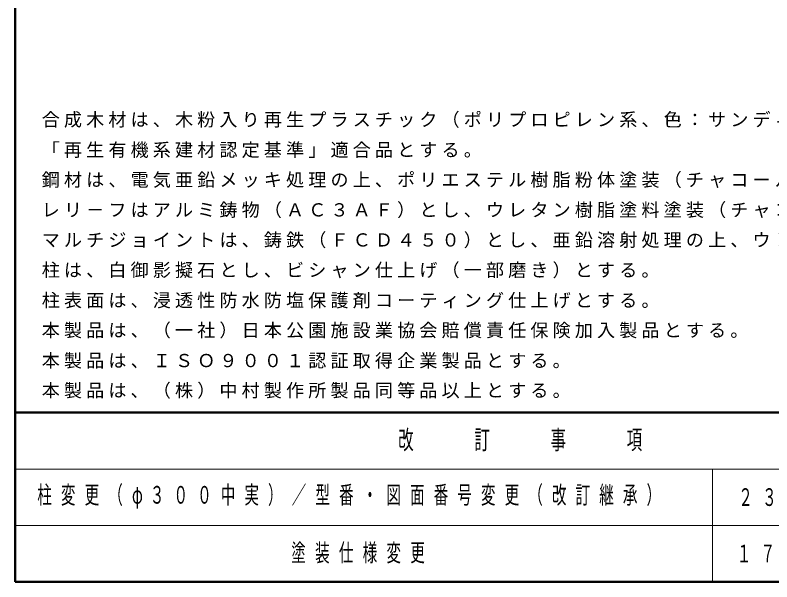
# Model space of a CAD drawing. Units: millimetres on the paper. Extents: x -365 to 0, y 0 to 257.
# Drawn here: x -365 to -271.1, y 0 to 70.3 of the extents above; entities that cross this region are included whole.
import ezdxf

# ---------------------------------------------------------------- set-up
doc = ezdxf.new("R2010")
doc.units = ezdxf.units.MM
doc.layers.add('99', color=7, linetype='Continuous')
doc.layers.add('CLASS1', color=7, linetype='Continuous')
doc.layers.add('NAKAMURA図枠', color=7, linetype='Continuous', lineweight=13)
doc.styles.add('ＭＳ ゴシック', font='')
doc.styles.get('ＭＳ ゴシック').set_extended_font_data('MS Gothic')

msp = doc.modelspace()

# ---------------------------------------------------------------- linework, layer by layer
at = {"layer": 'NAKAMURA図枠', "lineweight": 50}
for p, q in [((-365, 257), (-365, 0)), ((-365, 21), (0, 21)), ((-365, 0), (0, 0))]:
    msp.add_line(p, q, dxfattribs=at)
at = {"layer": 'NAKAMURA図枠'}
for p, q in [((-365, 14), (-238.5, 14)), ((-278.5, 14), (-278.5, 0)), ((-365, 7), (-238.5, 7))]:
    msp.add_line(p, q, dxfattribs=at)

# ---------------------------------------------------------------- texts
at = {"layer": '99', "char_height": 2.199, "style": 'ＭＳ ゴシック'}
for s, insert, attachment_point in [('\\T1.63;\\W0.6;柱変更（φ３００中実）／型番・図面番号変更（改訂継承）', (-362.25, 10.5), 4), ('\\T1.64;\\W0.6;２３．０４．０３', (-263.5, 10.5), 5), ('\\T1.64;\\W0.6;塗装仕様変更', (-330.75, 3.5), 4), ('\\T1.64;\\W0.6;１７．０５．０１', (-275.5, 3.5), 4)]:
    msp.add_mtext(s, dxfattribs=dict(at, insert=insert, attachment_point=attachment_point))
at = {"layer": 'CLASS1', "char_height": 1.642, "attachment_point": 7, "style": 'ＭＳ ゴシック'}
for s, insert in [('\\T1.23;合成木材は、木粉入り再生プラスチック（ポリプロピレン系、色：サンディーブラウン）とし、', (-361.702, 56.321)), ('\\T1.23;「再生有機系建材認定基準」適合品とする。', (-361.702, 52.588)), ('\\T1.23;鋼材は、電気亜鉛メッキ処理の上、ポリエステル樹脂粉体塗装（チャコールグレー）仕上げとする。', (-361.702, 48.854)), ('\\T1.23;レリ－フはアルミ鋳物（ＡＣ３ＡＦ）とし、ウレタン樹脂塗料塗装（チャコールグレー）仕上げとする。', (-361.702, 45.121)), ('\\T1.23;マルチジョイントは、鋳鉄（ＦＣＤ４５０）とし、亜鉛溶射処理の上、ウレタン樹脂塗料塗装（チャコールグレー）仕上げとする。', (-361.702, 41.388)), ('\\T1.23;柱は、白御影擬石とし、ビシャン仕上げ（一部磨き）とする。', (-361.702, 37.654)), ('\\T1.23;柱表面は、浸透性防水防塩保護剤コーティング仕上げとする。', (-361.702, 33.921)), ('\\T1.23;本製品は、（一社）日本公園施設業協会賠償責任保険加入製品とする。', (-361.702, 30.188)), ('\\T1.23;本製品は、ＩＳＯ９００１認証取得企業製品とする。', (-361.702, 26.454)), ('\\T1.23;本製品は、（株）中村製作所製品同等品以上とする。', (-361.702, 22.721))]:
    msp.add_mtext(s, dxfattribs=dict(at, insert=insert))
at = {"layer": 'NAKAMURA図枠', "color": 4, "insert": (-301.75, 17.5), "char_height": 2.346, "attachment_point": 5, "style": 'ＭＳ ゴシック'}
msp.add_mtext('\\T1.64;\\W0.6;改\u3000\u3000訂\u3000\u3000事\u3000\u3000項', dxfattribs=at)

doc.saveas('drawing.dxf')
